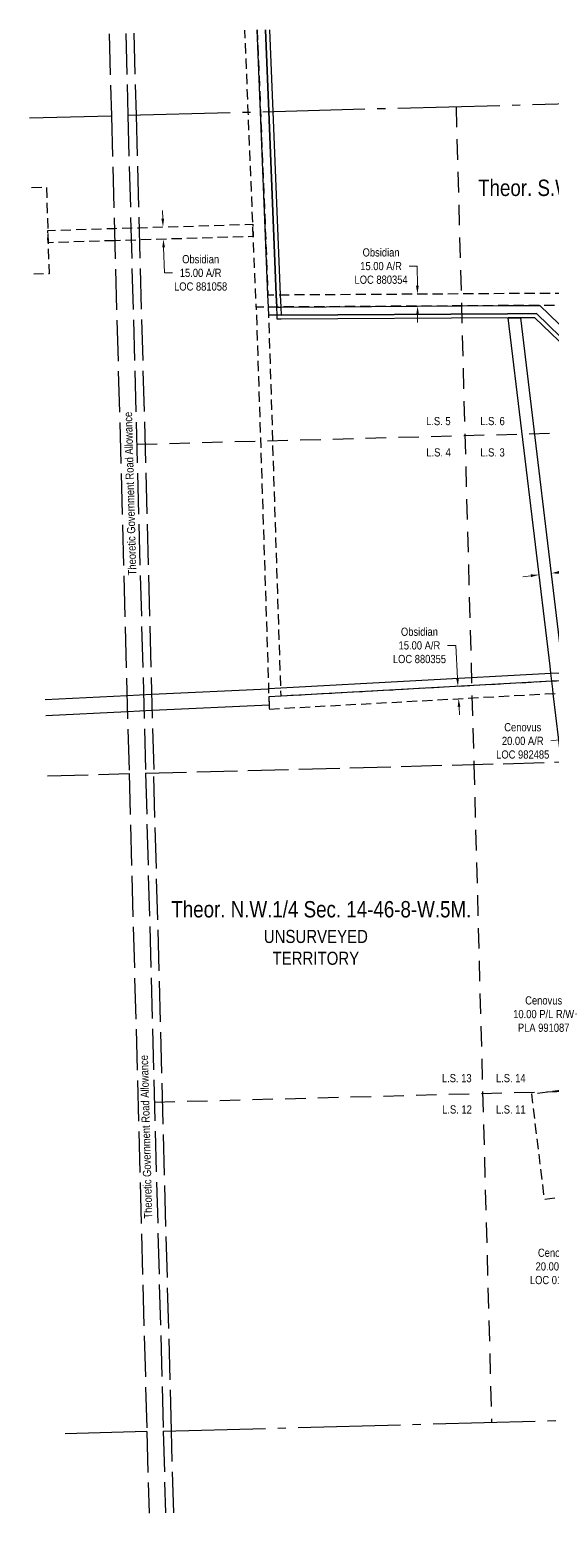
# Model space of a CAD drawing. Extents: x 627787 to 634104, y 5870327 to 5875179.
# Drawn here: x 629805 to 630441, y 5870336 to 5872149 of the extents above; entities that cross this region are included whole.
import ezdxf
from ezdxf.enums import TextEntityAlignment as Align

# ---------------------------------------------------------------- set-up
doc = ezdxf.new("R2010")
doc.units = 0
doc.header["$LTSCALE"] = 5
doc.header["$PDSIZE"] = 0.5
for name, pattern in [('foc-ACCESSROAD', [3.75, 2.5, -1.25]), ('foc-LSD', [8, 5, -3]), ('foc-QUARTERLINE', [33, 25, -3, 2, -3]), ('foc-UNSURVEYED', [12.5, 10, -2.5])]:
    doc.linetypes.add(name, pattern=pattern)
doc.layers.get('Defpoints').update_dxf_attribs({"color": 9})
for name, color, linetype in [('C-AR', 13, 'foc-ACCESSROAD'), ('C-SYMBOL', 7, 'Continuous'), ('C-WS', 13, 'foc-ACCESSROAD'), ('F-RW', 190, 'Continuous'), ('F-WS', 190, 'foc-ACCESSROAD'), ('L-QSEC', 8, 'foc-QUARTERLINE'), ('L-ROAD-T', 7, 'Continuous'), ('L-SECTION-LSD', 7, 'foc-LSD'), ('L-UNS-T', 3, 'Continuous'), ('L-USEC', 7, 'foc-UNSURVEYED')]:
    doc.layers.add(name, color=color, linetype=linetype)
for name, color, linetype, lineweight in [('C-AR-T', 13, 'Continuous', 9), ('F-AR-T', 190, 'Continuous', 9), ('F-RW-T', 190, 'Continuous', 9)]:
    doc.layers.add(name, color=color, linetype=linetype, lineweight=lineweight)
doc.styles.add('100L', font='ARIALN.TTF', dxfattribs={"height": 11})
doc.styles.add('175L', font='ARIALN.TTF', dxfattribs={"height": 20})
doc.styles.add('80CG', font='ARIALN.TTF', dxfattribs={"height": 10})
doc.styles.add('80L', font='ARIALN.TTF', dxfattribs={"height": 10})
doc.dimstyles.new('Compass 5 000', dxfattribs={"dimscale": 5, "dimtxt": 9, "dimasz": 2, "dimexe": 0.2, "dimexo": 0.0625, "dimgap": 0.5, "dimtad": 0, "dimtih": 1, "dimtoh": 1, "dimzin": 0, "dimdsep": 46, "dimtxsty": '80CG', "dimcen": 0.1, "dimse1": 1, "dimse2": 1, "dimclrd": 256, "dimclrt": 256, "dimaunit": 1, "dimadec": 4, "dimazin": 0, "dimtfac": 0.06, "dimtofl": 0, "dimtmove": 0, "dimatfit": 1, "dimfxl": 0.2, "dimtolj": 1, "dimtzin": 0, "dimlwd": -1, "dimarcsym": 0})

# ---------------------------------------------------------------- blocks, each defined once
blk = doc.blocks.new('*D28')
at = {"layer": 'Defpoints', "color": 0, "transparency": 16777216}
for p in [(630499.9, 5870651.2), (630519.5, 5870655.3), (630501.9, 5870641.4)]:
    blk.add_point(p, dxfattribs=at)
at = {"layer": 'F-AR-T', "transparency": 16777216}
for p, q in [((630531.3, 5870647.6), (630541.1, 5870649.7)), ((630492.1, 5870639.4), (630482.3, 5870637.3))]:
    blk.add_line(p, q, dxfattribs=at)
for points in [[(630530.9, 5870649.2), (630531.6, 5870646), (630521.5, 5870645.5)], [(630491.8, 5870641), (630492.5, 5870637.7), (630501.9, 5870641.4)]]:
    blk.add_solid(points, dxfattribs=at)
at = {"layer": 'F-AR-T', "transparency": 16777216, "insert": (630448.8, 5870637.3), "char_height": 10, "attachment_point": 5, "style": '80CG'}
blk.add_mtext('\\A1;Cenovus\\P20.00 A/R\\PLOC 010251', dxfattribs=at)
blk = doc.blocks.new('*D31')
at = {"layer": 'Defpoints', "color": 0, "transparency": 16777216}
for p in [(630501.4, 5870954.8), (630491.5, 5870953.6), (630492.2, 5870948.1)]:
    blk.add_point(p, dxfattribs=at)
at = {"layer": 'F-RW-T', "transparency": 16777216}
for p, q in [((630482.2, 5870946.9), (630472.3, 5870945.7)), ((630512, 5870950.5), (630522, 5870951.7))]:
    blk.add_line(p, q, dxfattribs=at)
for points in [[(630482, 5870948.5), (630482.4, 5870945.2), (630492.2, 5870948.1)], [(630511.8, 5870952.1), (630512.2, 5870948.8), (630502.1, 5870949.3)]]:
    blk.add_solid(points, dxfattribs=at)
at = {"layer": 'F-RW-T', "transparency": 16777216, "insert": (630433.2, 5870945.7), "char_height": 10, "attachment_point": 5, "style": '80CG'}
blk.add_mtext('\\A1;Cenovus\\P10.00 P/L R/W\\PPLA 991087', dxfattribs=at)
blk = doc.blocks.new('*D39')
at = {"layer": 'C-AR-T', "transparency": 16777216}
for p, q in [((630278.7, 5871859.9), (630268.7, 5871859.9)), ((630278.8, 5871836), (630278.7, 5871859.9)), ((630279, 5871801), (630279.1, 5871791))]:
    blk.add_line(p, q, dxfattribs=at)
for points in [[(630280.5, 5871836), (630277.1, 5871835.9), (630278.9, 5871826)], [(630280.7, 5871801), (630277.4, 5871800.9), (630279, 5871811)]]:
    blk.add_solid(points, dxfattribs=at)
at = {"layer": 'Defpoints', "color": 0, "transparency": 16777216}
for p in [(630276, 5871825.9), (630278.9, 5871826), (630276.1, 5871810.9)]:
    blk.add_point(p, dxfattribs=at)
at = {"layer": 'C-AR-T', "transparency": 16777216, "insert": (630234.4, 5871859.9), "char_height": 10, "attachment_point": 5, "style": '80CG'}
blk.add_mtext('\\A1;Obsidian\\P15.00 A/R\\PLOC 880354', dxfattribs=at)
blk = doc.blocks.new('*D40')
at = {"layer": 'C-AR-T', "transparency": 16777216}
for p, q in [((630325.7, 5871396.3), (630315.7, 5871396.3)), ((630327.9, 5871356.1), (630325.7, 5871396.3)), ((630329.8, 5871321.3), (630330.3, 5871311.3))]:
    blk.add_line(p, q, dxfattribs=at)
for points in [[(630329.5, 5871356.2), (630326.2, 5871356), (630328.4, 5871346.2)], [(630331.4, 5871321.4), (630328.1, 5871321.2), (630329.2, 5871331.3)]]:
    blk.add_solid(points, dxfattribs=at)
at = {"layer": 'Defpoints', "color": 0, "transparency": 16777216}
for p in [(630289.4, 5871344), (630290.2, 5871329.1), (630329.2, 5871331.3)]:
    blk.add_point(p, dxfattribs=at)
at = {"layer": 'C-AR-T', "transparency": 16777216, "insert": (630281.3, 5871396.3), "char_height": 10, "attachment_point": 5, "style": '80CG'}
blk.add_mtext('\\A1;Obsidian\\P15.00 A/R\\PLOC 880355', dxfattribs=at)
blk = doc.blocks.new('*D41')
at = {"layer": 'C-AR-T', "transparency": 16777216}
for p, q in [((629967.5, 5871917.7), (629967.2, 5871927.7)), ((629968.5, 5871882.7), (629969.5, 5871851.6)), ((629969.5, 5871851.6), (629979.5, 5871851.6))]:
    blk.add_line(p, q, dxfattribs=at)
for points in [[(629969.1, 5871917.8), (629965.8, 5871917.7), (629967.8, 5871907.7)], [(629970.2, 5871882.8), (629966.9, 5871882.7), (629968.2, 5871892.7)]]:
    blk.add_solid(points, dxfattribs=at)
at = {"layer": 'Defpoints', "color": 0, "transparency": 16777216}
for p in [(629971.6, 5871907.9), (629968.2, 5871892.7), (629972, 5871892.9)]:
    blk.add_point(p, dxfattribs=at)
at = {"layer": 'C-AR-T', "transparency": 16777216, "insert": (630013.8, 5871851.6), "char_height": 10, "attachment_point": 5, "style": '80CG'}
blk.add_mtext('\\A1;Obsidian\\P15.00 A/R\\PLOC 881058', dxfattribs=at)
blk = doc.blocks.new('*D42')
at = {"layer": 'Defpoints', "color": 0, "transparency": 16777216}
for p in [(630459.6, 5871299.9), (630479.5, 5871302.3), (630481.7, 5871284.4)]:
    blk.add_point(p, dxfattribs=at)
at = {"layer": 'F-AR-T', "transparency": 16777216}
for p, q in [((630491.6, 5871285.6), (630501.5, 5871286.8)), ((630451.9, 5871280.8), (630442, 5871279.6))]:
    blk.add_line(p, q, dxfattribs=at)
for points in [[(630451.7, 5871282.4), (630452.1, 5871279.1), (630461.8, 5871282)], [(630491.4, 5871287.2), (630491.8, 5871283.9), (630481.7, 5871284.4)]]:
    blk.add_solid(points, dxfattribs=at)
at = {"layer": 'F-AR-T', "transparency": 16777216, "insert": (630407.6, 5871279.6), "char_height": 10, "attachment_point": 5, "style": '80CG'}
blk.add_mtext('\\A1;Cenovus\\P20.00 A/R\\PLOC 982485', dxfattribs=at)
blk = doc.blocks.new('*D48')
at = {"layer": 'Defpoints', "color": 0, "transparency": 16777216}
for p in [(630426.3, 5871492.6), (630441.2, 5871494.4), (630442.4, 5871484.4)]:
    blk.add_point(p, dxfattribs=at)
at = {"layer": 'F-RW-T', "transparency": 16777216}
for p, q in [((630417.6, 5871481.4), (630407.6, 5871480.2)), ((630452.3, 5871485.6), (630462.2, 5871486.8))]:
    blk.add_line(p, q, dxfattribs=at)
for points in [[(630417.4, 5871483.1), (630417.8, 5871479.8), (630427.5, 5871482.6)], [(630452.1, 5871487.3), (630452.5, 5871484), (630442.4, 5871484.4)]]:
    blk.add_solid(points, dxfattribs=at)
at = {"layer": 'F-RW-T', "transparency": 16777216, "insert": (630501.3, 5871486.8), "char_height": 10, "attachment_point": 5, "style": '80CG'}
blk.add_mtext('\\A1;Cenovus\\P15.00 P/L R/W\\PPLA 991087', dxfattribs=at)

msp = doc.modelspace()

# ---------------------------------------------------------------- linework, layer by layer
at = {"layer": 'C-AR', "flags": 128}
msp.add_lwpolyline([(630082.955, 5872148.455), (630087.026, 5872048.517), (630096.141, 5871824.81), (630106.153, 5871824.873), (630111.149, 5871824.905), (630388.897, 5871826.653), (630486.05, 5871827.154), (630486.222, 5871812.145), (630428.347, 5871811.848), (630388.983, 5871811.645), (630111.761, 5871809.899), (630106.765, 5871809.868), (630096.753, 5871809.805), (630081.735, 5871809.71), (630078.218, 5871896.031), (630077.607, 5871911.029), (630072.021, 5872048.119), (630067.95, 5872148.056)], dxfattribs=at)
msp.add_lwpolyline([(629908.828, 5871890.963), (629827.31, 5871888.524), (629826.861, 5871903.527), (629908.424, 5871905.967), (629938.576, 5871906.869), (630077.607, 5871911.029), (630078.218, 5871896.031), (629938.98, 5871891.866), (629908.828, 5871890.963)], close=True, dxfattribs=at)
at = {"layer": 'C-WS', "flags": 128}
msp.add_lwpolyline([(629807.041, 5871955.989), (629825.275, 5871956.534), (629826.861, 5871903.527), (629827.31, 5871888.524), (629828.447, 5871850.518), (629809.896, 5871849.963)], dxfattribs=at)
at = {"layer": 'F-RW'}
for points in [[(630482.877, 5871745.324), (630424.328, 5871801.82), (630389.04, 5871801.638), (630112.168, 5871799.896), (630107.173, 5871799.862), (630097.16, 5871799.801), (630096.753, 5871809.805), (630096.141, 5871824.81), (630087.026, 5872048.517), (630082.955, 5872148.455)], [(630092.959, 5872148.721), (630097.03, 5872048.783), (630106.153, 5871824.873), (630106.765, 5871809.868), (630111.761, 5871809.899), (630388.983, 5871811.645), (630428.347, 5871811.848), (630486.87, 5871755.376), (630592.927, 5871756.586), (630596.119, 5871756.623), (630683.161, 5871814.276), (630734.128, 5871814.937), (630827.252, 5871816.143), (630847.315, 5871816.403), (630857.419, 5871816.535), (631073.358, 5871819.334), (631224.098, 5871768.587), (631330.058, 5871769.717), (631467.576, 5871772.651), (631535.974, 5871862.686), (631565.105, 5871901.033), (631618.303, 5871971.063), (631632.76, 5871982.024)], [(630480.884, 5871740.302), (630422.319, 5871796.818), (630404.745, 5871796.702), (630389.64, 5871796.601), (630112.378, 5871794.904), (630107.376, 5871794.872), (630107.173, 5871799.862), (630106.765, 5871809.868), (630106.153, 5871824.873), (630097.03, 5872048.782), (630092.959, 5872148.721)], [(630097.951, 5872148.854), (630102.023, 5872048.915), (630111.149, 5871824.905), (630111.761, 5871809.899), (630112.168, 5871799.896), (630389.04, 5871801.638), (630424.328, 5871801.82), (630482.877, 5871745.324), (630599.184, 5871746.651), (630686.233, 5871804.309), (630734.399, 5871804.933), (630777.355, 5871805.49), (630827.381, 5871806.139), (630847.484, 5871806.399), (630857.548, 5871806.529), (630907.424, 5871807.176), (631056.682, 5871809.111), (631221.717, 5871753.552), (631330.198, 5871754.707), (631475.144, 5871757.8), (631536.626, 5871838.734), (631565.758, 5871877.08), (631629.01, 5871960.345), (631633.262, 5871963.569)], [(629823.885, 5871330.299), (629923.791, 5871335.118), (629953.928, 5871336.572), (630096.433, 5871343.447), (630096.797, 5871343.467), (630111.734, 5871344.286), (630442.129, 5871362.401), (630452.01, 5871362.942), (630457.006, 5871363.214), (630471.952, 5871364.036), (630655.636, 5871379.525), (630745.746, 5871385.909), (630933.434, 5871399.205), (631044.586, 5871406.494), (631059.544, 5871407.475), (631074.512, 5871408.457), (631173.386, 5871414.941), (631373.768, 5871427.404), (631548.522, 5871402.009), (631578.819, 5871397.606), (631648.956, 5871387.414)], [(631649.518, 5871366.784), (631579.382, 5871376.922), (631549.086, 5871381.301), (631346.531, 5871410.575), (631319.419, 5871414.495), (631075.167, 5871398.476), (631045.241, 5871396.514), (630934.114, 5871389.226), (630746.018, 5871375.901), (630656.409, 5871369.553), (630472.646, 5871354.056), (630453.215, 5871352.992), (630443.202, 5871352.442), (630112.054, 5871334.286), (630097.12, 5871333.467), (630097.443, 5871323.469), (629954.467, 5871316.571), (629924.33, 5871315.117), (629824.423, 5871310.298)]]:
    msp.add_lwpolyline(points, dxfattribs=at)
msp.add_lwpolyline([(630489.822, 5870794.08), (630487.08, 5870789.875), (630478.699, 5870795.341), (630505.664, 5870836.688), (630503.012, 5870858.589), (630455.166, 5871253.654), (630444.999, 5871337.611), (630444.362, 5871342.866), (630443.202, 5871352.442), (630441.997, 5871362.393), (630440.944, 5871371.079), (630439.728, 5871381.119), (630389.64, 5871796.601), (630404.745, 5871796.702), (630456.785, 5871365.038), (630457.006, 5871363.214), (630452.01, 5871362.942), (630453.215, 5871352.992), (630454.296, 5871344.068), (630455.011, 5871338.16), (630465.212, 5871253.921), (630512.944, 5870859.792), (630516.035, 5870834.275), (630489.822, 5870794.08)], close=True, dxfattribs=at)
at = {"layer": 'F-WS', "flags": 128}
msp.add_lwpolyline([(630484.284, 5870725.292), (630434.215, 5870719.228), (630418.576, 5870848.363), (630503.012, 5870858.589), (630512.944, 5870859.792), (630532.811, 5870862.199), (630548.451, 5870733.062), (630513.904, 5870728.878), (630504.227, 5870727.706), (630503.702, 5870727.643), (630484.284, 5870725.292)], close=True, dxfattribs=at)
at = {"layer": 'L-QSEC'}
for p, q in [((629924.83, 5872044.215), (631529.866, 5872086.888)), ((629804.752, 5872041.022), (629904.717, 5872043.68)), ((629968.119, 5870436.074), (630770.885, 5870457.414)), ((629948.006, 5870435.54), (629848.04, 5870432.882))]:
    msp.add_line(p, q, dxfattribs=at)
at = {"layer": 'L-SECTION-LSD'}
for p, q in [((630326.074, 5872054.883), (630347.785, 5871250.815)), ((629935.653, 5871642.182), (630738.228, 5871663.518)), ((630347.785, 5871250.815), (630369.49, 5870446.744)), ((629957.297, 5870838.11), (630760.001, 5870859.449))]:
    msp.add_line(p, q, dxfattribs=at)
at = {"layer": 'L-USEC'}
for p, q in [((629902.026, 5872143.645), (629904.717, 5872043.68)), ((629922.139, 5872144.18), (629924.83, 5872044.222)), ((629932.18, 5872144.446), (629934.871, 5872044.482)), ((629904.717, 5872043.68), (629926.362, 5871239.611)), ((629924.83, 5872044.222), (629946.475, 5871240.153)), ((629934.871, 5872044.482), (629956.517, 5871240.413)), ((629946.475, 5871240.146), (630749.116, 5871261.483)), ((629826.397, 5871236.953), (629926.362, 5871239.611)), ((629926.362, 5871239.611), (629948.006, 5870435.54)), ((629946.475, 5871240.153), (629968.119, 5870436.081)), ((629978.16, 5870436.342), (629956.517, 5871240.413)), ((629948.006, 5870435.54), (629950.696, 5870335.577)), ((629968.119, 5870436.081), (629970.809, 5870336.112)), ((629980.85, 5870336.379), (629978.16, 5870436.342))]:
    msp.add_line(p, q, dxfattribs=at)

# ---------------------------------------------------------------- texts
at = {"layer": 'C-SYMBOL', "color": 3, "style": '175L'}
for s, p in [('Theor. S.W.1/4 Sec. 23-46-8-W.5M.', (630535.747, 5871939.571)), ('Theor. N.W.1/4 Sec. 14-46-8-W.5M.', (630161.339, 5871057.87))]:
    msp.add_text(s, height=20, dxfattribs=at).set_placement(p, align=Align.BOTTOM_CENTER)
at = {"layer": 'L-ROAD-T', "style": '80L'}
for p in [(629927.569, 5871581.827), (629947.049, 5870795.701)]:
    msp.add_text('Theoretic Government Road Allowance', height=10, rotation=91.542077, dxfattribs=at).set_placement(p, align=Align.MIDDLE_CENTER)
at = {"layer": 'L-UNS-T', "color": 3, "insert": (630154.672, 5871027.17), "char_height": 16, "attachment_point": 5, "style": '80L'}
msp.add_mtext_dynamic_manual_height_columns('UNSURVEYED TERRITORY', width=126.41375, gutter_width=47.5, heights=[0], dxfattribs=at)

# ---------------------------------------------------------------- dimensions: what is measured, and where the dimension line sits
at = {"layer": 'C-AR-T'}
for base, p1, p2, angle, text, picture, middle in [((629968.224, 5871892.741), (629971.577, 5871907.856), (629972.026, 5871892.854), 271.713463, 'Obsidian\\P15.00 A/R\\PLOC 881058', '*D41', (630013.769, 5871851.613)), ((630278.876, 5871825.961), (630276.133, 5871810.934), (630276.039, 5871825.943), 90.360657, 'Obsidian\\P15.00 A/R\\PLOC 880354', '*D39', (630234.372, 5871859.874)), ((630329.237, 5871331.254), (630289.365, 5871344.008), (630290.183, 5871329.11), 273.142922, 'Obsidian\\P15.00 A/R\\PLOC 880355', '*D40', (630281.331, 5871396.303))]:
    dim = msp.add_linear_dim(base=base, p1=p1, p2=p2, angle=angle, text=text, dimstyle='Compass 5 000', dxfattribs=at)
    dim.commit()
    dim.dimension.update_dxf_attribs({"geometry": picture, "text_midpoint": middle, "dimtype": 161})
at = {"layer": 'F-AR-T'}
dim = msp.add_linear_dim(base=(630481.681, 5871284.384), p1=(630459.641, 5871299.923), p2=(630479.508, 5871302.329), angle=6.905093, text='Cenovus\\P20.00 A/R\\PLOC 982485', dimstyle='Compass 5 000', dxfattribs=at)
dim.commit()
dim.dimension.update_dxf_attribs({"geometry": '*D42', "text_midpoint": (630407.625, 5871279.574), "dimtype": 161})
dim = msp.add_aligned_dim(p1=(630519.457, 5870655.282), p2=(630499.873, 5870651.163), distance=9.954, text='Cenovus\\P20.00 A/R\\PLOC 010251', dimstyle='Compass 5 000', dxfattribs=at)
dim.commit()
dim.dimension.update_dxf_attribs({"geometry": '*D28', "text_midpoint": (630448.837, 5870637.307)})
at = {"layer": 'F-RW-T'}
for p1, p2, distance, text, picture, middle in [((630426.286, 5871492.626), (630441.187, 5871494.422), -10.066, 'Cenovus\\P15.00 P/L R/W\\PPLA 991087', '*D48', (630501.334, 5871486.822)), ((630501.436, 5870954.818), (630491.503, 5870953.615), 5.574, 'Cenovus\\P10.00 P/L R/W\\PPLA 991087', '*D31', (630433.232, 5870945.677))]:
    dim = msp.add_aligned_dim(p1=p1, p2=p2, distance=distance, text=text, dimstyle='Compass 5 000', dxfattribs=at)
    dim.commit()
    dim.dimension.update_dxf_attribs({"geometry": picture, "text_midpoint": middle})

# ---------------------------------------------------------------- next in the draw order: texts
at = {"layer": 'L-SECTION-LSD', "char_height": 10, "attachment_point": 1, "style": '100L', "bg_fill": 3, "box_fill_scale": 1.5, "bg_fill_color": 256, "bg_fill_transparency": 0}
for s, width, insert in [('\\pi1.7586;L.S. 5', 30.40114, (630287.73, 5871675.524)), ('L.S. 6', 30.48313, (630355.69, 5871675.524)), ('\\pi1.986;L.S. 4', 30.53989, (630287.73, 5871637.239)), ('L.S. 3', 30.37591, (630355.69, 5871637.239)), ('\\pi1.8888;L.S. 13', 36.83422, (630306.895, 5870872.474)), ('L.S. 14', 36.9982, (630374.855, 5870872.474)), ('\\pi2.2277;L.S. 12', 37.11172, (630306.895, 5870834.19)), ('L.S. 11', 36.4495, (630374.855, 5870834.19))]:
    msp.add_mtext_dynamic_manual_height_columns(s, width=width, gutter_width=55, heights=[0], dxfattribs=dict(at, insert=insert))

# ---------------------------------------------------------------- next in the draw order: linework, layer by layer
at = {"layer": 'C-WS', "flags": 128}
msp.add_lwpolyline([(630097.602, 5871318.535), (630473.467, 5871339.084, 0.00733922), (630473.906, 5871339.114), (630657.546, 5871354.6), (631347.607, 5871401.376), (631346.988, 5871410.509), (631319.419, 5871414.495), (630656.409, 5871369.553), (630472.646, 5871354.056), (630112.054, 5871334.286), (630111.734, 5871344.286), (630097.16, 5871799.801), (630096.753, 5871809.805), (630081.735, 5871809.71), (630096.797, 5871343.467), (630097.12, 5871333.467), (630097.443, 5871323.469)], format="xyb", close=True, dxfattribs=at)

doc.saveas('drawing.dxf')
